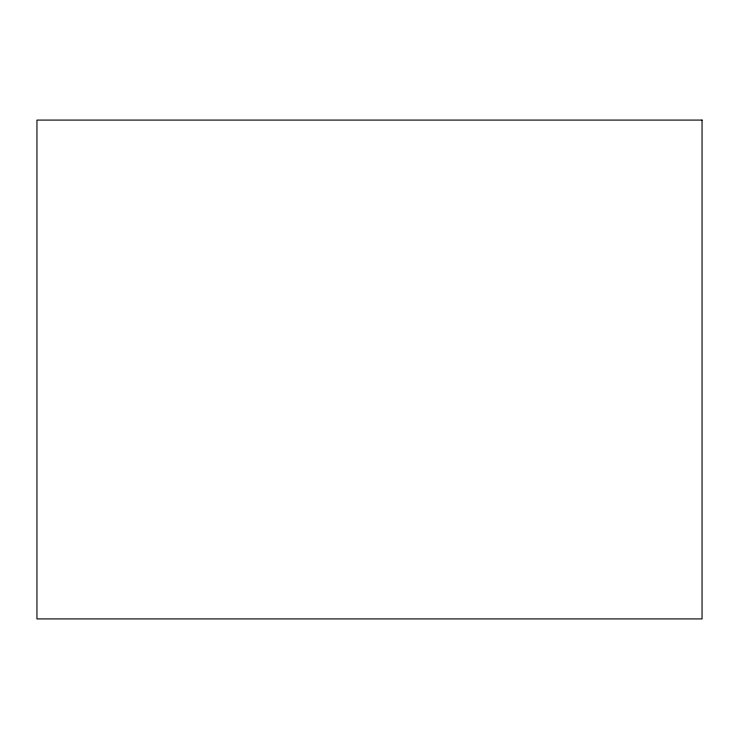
<?xml version="1.0" encoding="UTF-8"?>
<svg xmlns="http://www.w3.org/2000/svg" width="739" height="739" viewBox="0 0 739 739"><rect width="100%" height="100%" fill="white"/><g stroke="black" fill="none" stroke-linecap="round" stroke-linejoin="round"><path stroke-width="1.11" d="M702.05 120.087L36.95 120.087L36.95 618.913L702.05 618.913L702.05 120.087"/></g></svg>
